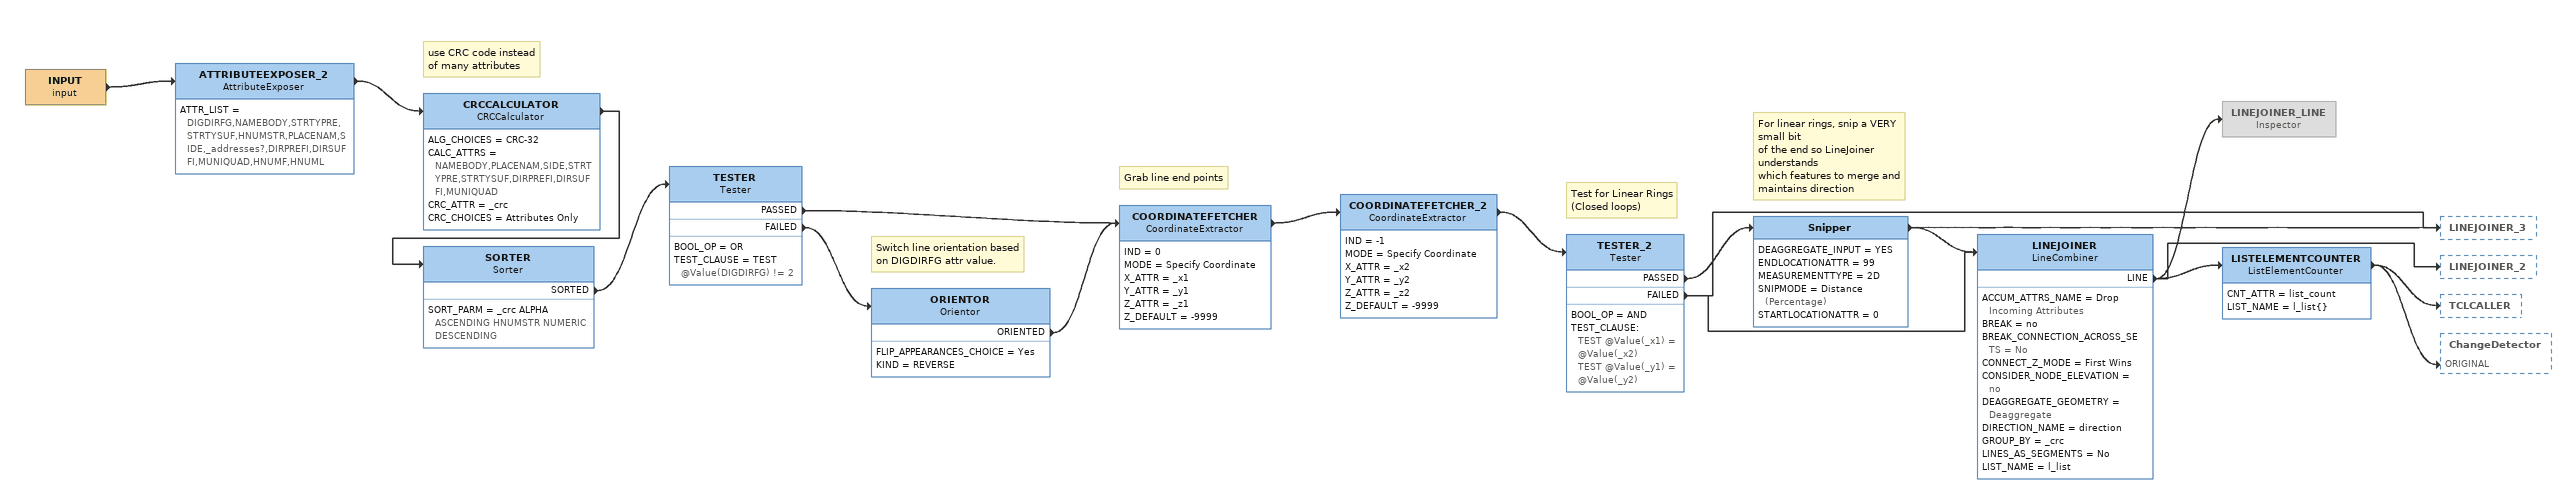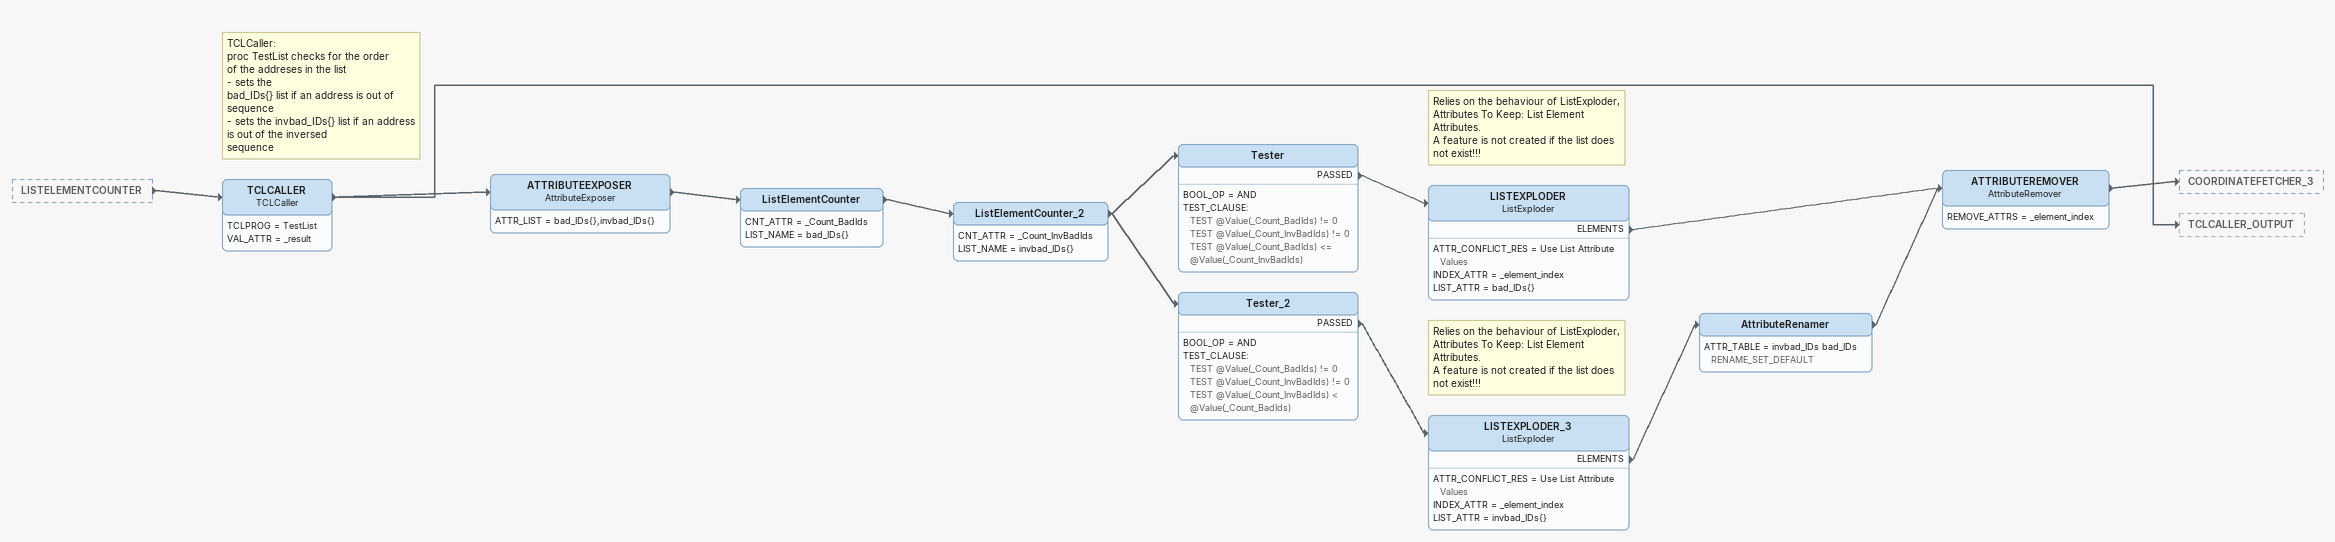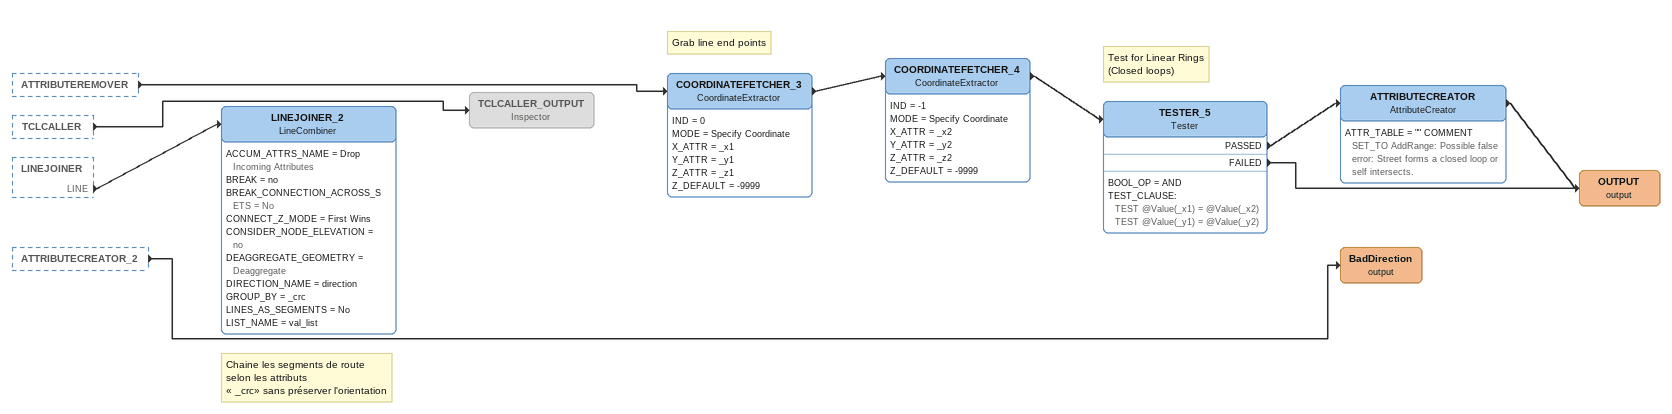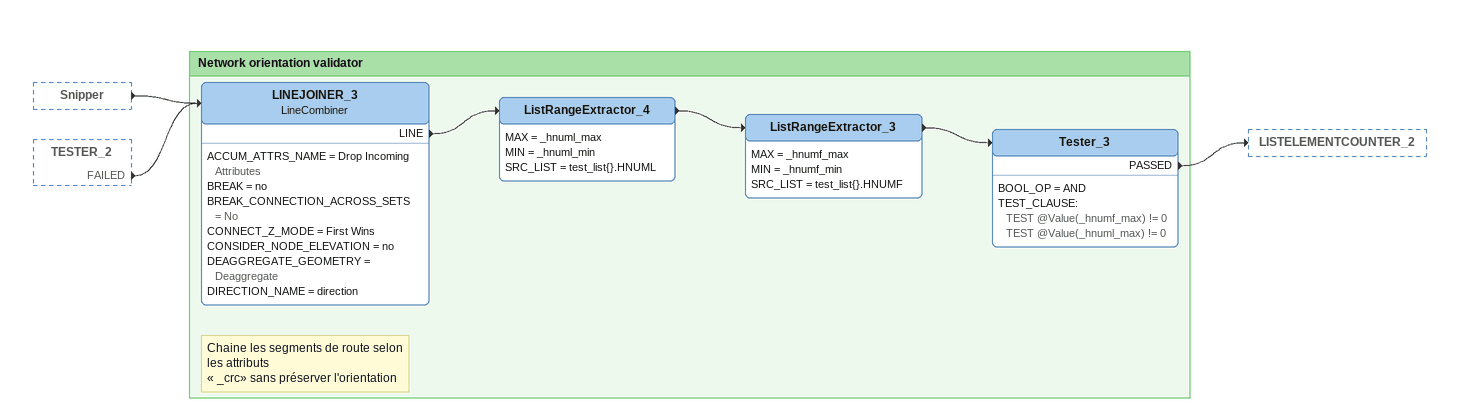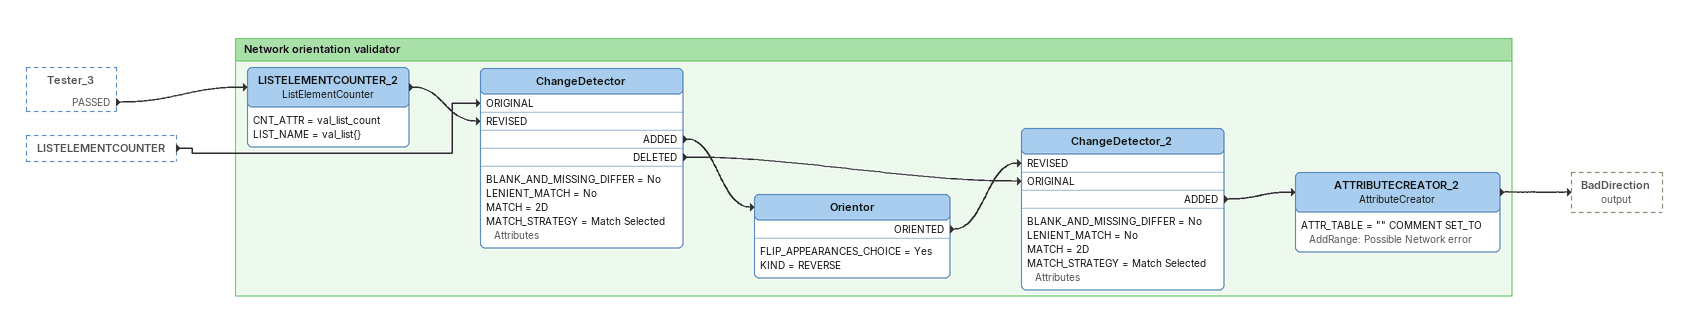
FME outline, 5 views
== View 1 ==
INPUT (input)
    -> ATTRIBUTEEXPOSER_2
ATTRIBUTEEXPOSER_2: AttributeExposer
    ATTR_LIST = DIGDIRFG,NAMEBODY,STRTYPRE,STRTYSUF,HNUMSTR,PLACENAM,SIDE,_addresses?,DIRPREFI,DIRSUFFI,MUNIQUAD,HNUMF,HNUML
    -> CRCCALCULATOR
Note: use CRC code instead / of many attributes
CRCCALCULATOR: CRCCalculator
    ALG_CHOICES = CRC-32
    CALC_ATTRS = NAMEBODY,PLACENAM,SIDE,STRTYPRE,STRTYSUF,DIRPREFI,DIRSUFFI,MUNIQUAD
    CRC_ATTR = _crc
    CRC_CHOICES = Attributes Only
    -> SORTER
SORTER: Sorter
    SORT_PARM = _crc ALPHA ASCENDING HNUMSTR NUMERIC DESCENDING
    SORTED -> TESTER
TESTER: Tester
    BOOL_OP = OR
    TEST_CLAUSE = TEST @Value(DIGDIRFG) != 2
    PASSED -> COORDINATEFETCHER
    FAILED -> ORIENTOR
Note: Switch line orientation based / on DIGDIRFG attr value.
ORIENTOR: Orientor
    FLIP_APPEARANCES_CHOICE = Yes
    KIND = REVERSE
    ORIENTED -> COORDINATEFETCHER
Note: Grab line end points
COORDINATEFETCHER: CoordinateExtractor
    IND = 0
    MODE = Specify Coordinate
    X_ATTR = _x1
    Y_ATTR = _y1
    Z_ATTR = _z1
    Z_DEFAULT = -9999
    -> COORDINATEFETCHER_2
COORDINATEFETCHER_2: CoordinateExtractor
    IND = -1
    MODE = Specify Coordinate
    X_ATTR = _x2
    Y_ATTR = _y2
    Z_ATTR = _z2
    Z_DEFAULT = -9999
    -> TESTER_2
Note: Test for Linear Rings / (Closed loops)
TESTER_2: Tester
    BOOL_OP = AND
    TEST_CLAUSE:
      TEST @Value(_x1) = @Value(_x2)
      TEST @Value(_y1) = @Value(_y2)
    PASSED -> Snipper
    FAILED -> LINEJOINER
    FAILED -> LINEJOINER_3
Note: For linear rings, snip a VERY small bit / of the end so LineJoiner understands / which features to merge and / maintains direction
Snipper
    DEAGGREGATE_INPUT = YES
    ENDLOCATIONATTR = 99
    MEASUREMENTTYPE = 2D
    SNIPMODE = Distance (Percentage)
    STARTLOCATIONATTR = 0
    -> LINEJOINER
    -> LINEJOINER_3
LINEJOINER: LineCombiner
    ACCUM_ATTRS_NAME = Drop Incoming Attributes
    BREAK = no
    BREAK_CONNECTION_ACROSS_SETS = No
    CONNECT_Z_MODE = First Wins
    CONSIDER_NODE_ELEVATION = no
    DEAGGREGATE_GEOMETRY = Deaggregate
    DIRECTION_NAME = direction
    GROUP_BY = _crc
    LINES_AS_SEGMENTS = No
    LIST_NAME = l_list
    LINE -> LISTELEMENTCOUNTER
    LINE -> LINEJOINER_LINE
    LINE -> LINEJOINER_2
LINEJOINER_LINE: Inspector [off]
LISTELEMENTCOUNTER: ListElementCounter
    CNT_ATTR = list_count
    LIST_NAME = l_list{}
    -> TCLCALLER
    -> ChangeDetector [ORIGINAL]

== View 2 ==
LISTELEMENTCOUNTER [outside]
    -> TCLCALLER
Note: TCLCaller: / proc TestList checks for the order / of the addreses in the list / - sets the / bad_IDs{} list if an address is out of / sequence / - sets the invbad_IDs{} list if an address is out of the inversed / sequence
TCLCALLER: TCLCaller
    TCLPROG = TestList
    VAL_ATTR = _result
    -> ATTRIBUTEEXPOSER
    -> TCLCALLER_OUTPUT
ATTRIBUTEEXPOSER: AttributeExposer
    ATTR_LIST = bad_IDs{},invbad_IDs{}
    -> ListElementCounter
ListElementCounter
    CNT_ATTR = _Count_BadIds
    LIST_NAME = bad_IDs{}
    -> ListElementCounter_2
ListElementCounter_2
    CNT_ATTR = _Count_InvBadIds
    LIST_NAME = invbad_IDs{}
    -> Tester
    -> Tester_2
Tester
    BOOL_OP = AND
    TEST_CLAUSE:
      TEST @Value(_Count_BadIds) != 0
      TEST @Value(_Count_InvBadIds) != 0
      TEST @Value(_Count_BadIds) <= @Value(_Count_InvBadIds)
    PASSED -> LISTEXPLODER
Note: Relies on the behaviour of ListExploder, / Attributes To Keep: List Element Attributes. / A feature is not created if the list does / not exist!!!
LISTEXPLODER: ListExploder
    ATTR_CONFLICT_RES = Use List Attribute Values
    INDEX_ATTR = _element_index
    LIST_ATTR = bad_IDs{}
    ELEMENTS -> ATTRIBUTEREMOVER
Tester_2
    BOOL_OP = AND
    TEST_CLAUSE:
      TEST @Value(_Count_BadIds) != 0
      TEST @Value(_Count_InvBadIds) != 0
      TEST @Value(_Count_InvBadIds) < @Value(_Count_BadIds)
    PASSED -> LISTEXPLODER_3
Note: Relies on the behaviour of ListExploder, / Attributes To Keep: List Element Attributes. / A feature is not created if the list does / not exist!!!
LISTEXPLODER_3: ListExploder
    ATTR_CONFLICT_RES = Use List Attribute Values
    INDEX_ATTR = _element_index
    LIST_ATTR = invbad_IDs{}
    ELEMENTS -> AttributeRenamer
AttributeRenamer
    ATTR_TABLE = invbad_IDs bad_IDs RENAME_SET_DEFAULT
    -> ATTRIBUTEREMOVER
ATTRIBUTEREMOVER: AttributeRemover
    REMOVE_ATTRS = _element_index
    -> COORDINATEFETCHER_3

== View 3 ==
ATTRIBUTEREMOVER [outside]
    -> COORDINATEFETCHER_3
TCLCALLER [outside]
    -> TCLCALLER_OUTPUT
LINEJOINER [outside]
    LINE -> LINEJOINER_2
ATTRIBUTECREATOR_2 [outside]
    -> BadDirection (output)
Note: Grab line end points
COORDINATEFETCHER_3: CoordinateExtractor
    IND = 0
    MODE = Specify Coordinate
    X_ATTR = _x1
    Y_ATTR = _y1
    Z_ATTR = _z1
    Z_DEFAULT = -9999
    -> COORDINATEFETCHER_4
COORDINATEFETCHER_4: CoordinateExtractor
    IND = -1
    MODE = Specify Coordinate
    X_ATTR = _x2
    Y_ATTR = _y2
    Z_ATTR = _z2
    Z_DEFAULT = -9999
    -> TESTER_5
Note: Test for Linear Rings / (Closed loops)
TESTER_5: Tester
    BOOL_OP = AND
    TEST_CLAUSE:
      TEST @Value(_x1) = @Value(_x2)
      TEST @Value(_y1) = @Value(_y2)
    PASSED -> ATTRIBUTECREATOR
    FAILED -> OUTPUT (output)
ATTRIBUTECREATOR: AttributeCreator
    ATTR_TABLE = "" COMMENT SET_TO AddRange: Possible false error: Street forms a closed loop or self intersects.
    -> OUTPUT (output)
OUTPUT (output)
TCLCALLER_OUTPUT: Inspector [off]
Note: Chaine les segments de route selon les attributs / « _crc» sans préserver l'orientation
LINEJOINER_2: LineCombiner
    ACCUM_ATTRS_NAME = Drop Incoming Attributes
    BREAK = no
    BREAK_CONNECTION_ACROSS_SETS = No
    CONNECT_Z_MODE = First Wins
    CONSIDER_NODE_ELEVATION = no
    DEAGGREGATE_GEOMETRY = Deaggregate
    DIRECTION_NAME = direction
    GROUP_BY = _crc
    LINES_AS_SEGMENTS = No
    LIST_NAME = val_list
BadDirection (output)

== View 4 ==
Snipper [outside]
    -> LINEJOINER_3
TESTER_2 [outside]
    FAILED -> LINEJOINER_3

Bookmark: Network orientation validator
Note: Chaine les segments de route selon les attributs / « _crc» sans préserver l'orientation
LINEJOINER_3: LineCombiner
    ACCUM_ATTRS_NAME = Drop Incoming Attributes
    BREAK = no
    BREAK_CONNECTION_ACROSS_SETS = No
    CONNECT_Z_MODE = First Wins
    CONSIDER_NODE_ELEVATION = no
    DEAGGREGATE_GEOMETRY = Deaggregate
    DIRECTION_NAME = direction
    LINE -> ListRangeExtractor_4
ListRangeExtractor_4
    MAX = _hnuml_max
    MIN = _hnuml_min
    SRC_LIST = test_list{}.HNUML
    -> ListRangeExtractor_3
ListRangeExtractor_3
    MAX = _hnumf_max
    MIN = _hnumf_min
    SRC_LIST = test_list{}.HNUMF
    -> Tester_3
Tester_3
    BOOL_OP = AND
    TEST_CLAUSE:
      TEST @Value(_hnumf_max) != 0
      TEST @Value(_hnuml_max) != 0
    PASSED -> LISTELEMENTCOUNTER_2

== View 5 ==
Tester_3 [outside]
    PASSED -> LISTELEMENTCOUNTER_2
LISTELEMENTCOUNTER [outside]
    -> ChangeDetector [ORIGINAL]

Bookmark: Network orientation validator
LISTELEMENTCOUNTER_2: ListElementCounter
    CNT_ATTR = val_list_count
    LIST_NAME = val_list{}
    -> ChangeDetector [REVISED]
ChangeDetector
    BLANK_AND_MISSING_DIFFER = No
    LENIENT_MATCH = No
    MATCH = 2D
    MATCH_STRATEGY = Match Selected Attributes
    ADDED -> Orientor
    DELETED -> ChangeDetector_2 [ORIGINAL]
Orientor
    FLIP_APPEARANCES_CHOICE = Yes
    KIND = REVERSE
    ORIENTED -> ChangeDetector_2 [REVISED]
ChangeDetector_2
    BLANK_AND_MISSING_DIFFER = No
    LENIENT_MATCH = No
    MATCH = 2D
    MATCH_STRATEGY = Match Selected Attributes
    ADDED -> ATTRIBUTECREATOR_2
ATTRIBUTECREATOR_2: AttributeCreator
    ATTR_TABLE = "" COMMENT SET_TO AddRange: Possible Network error
    -> BadDirection (output)
